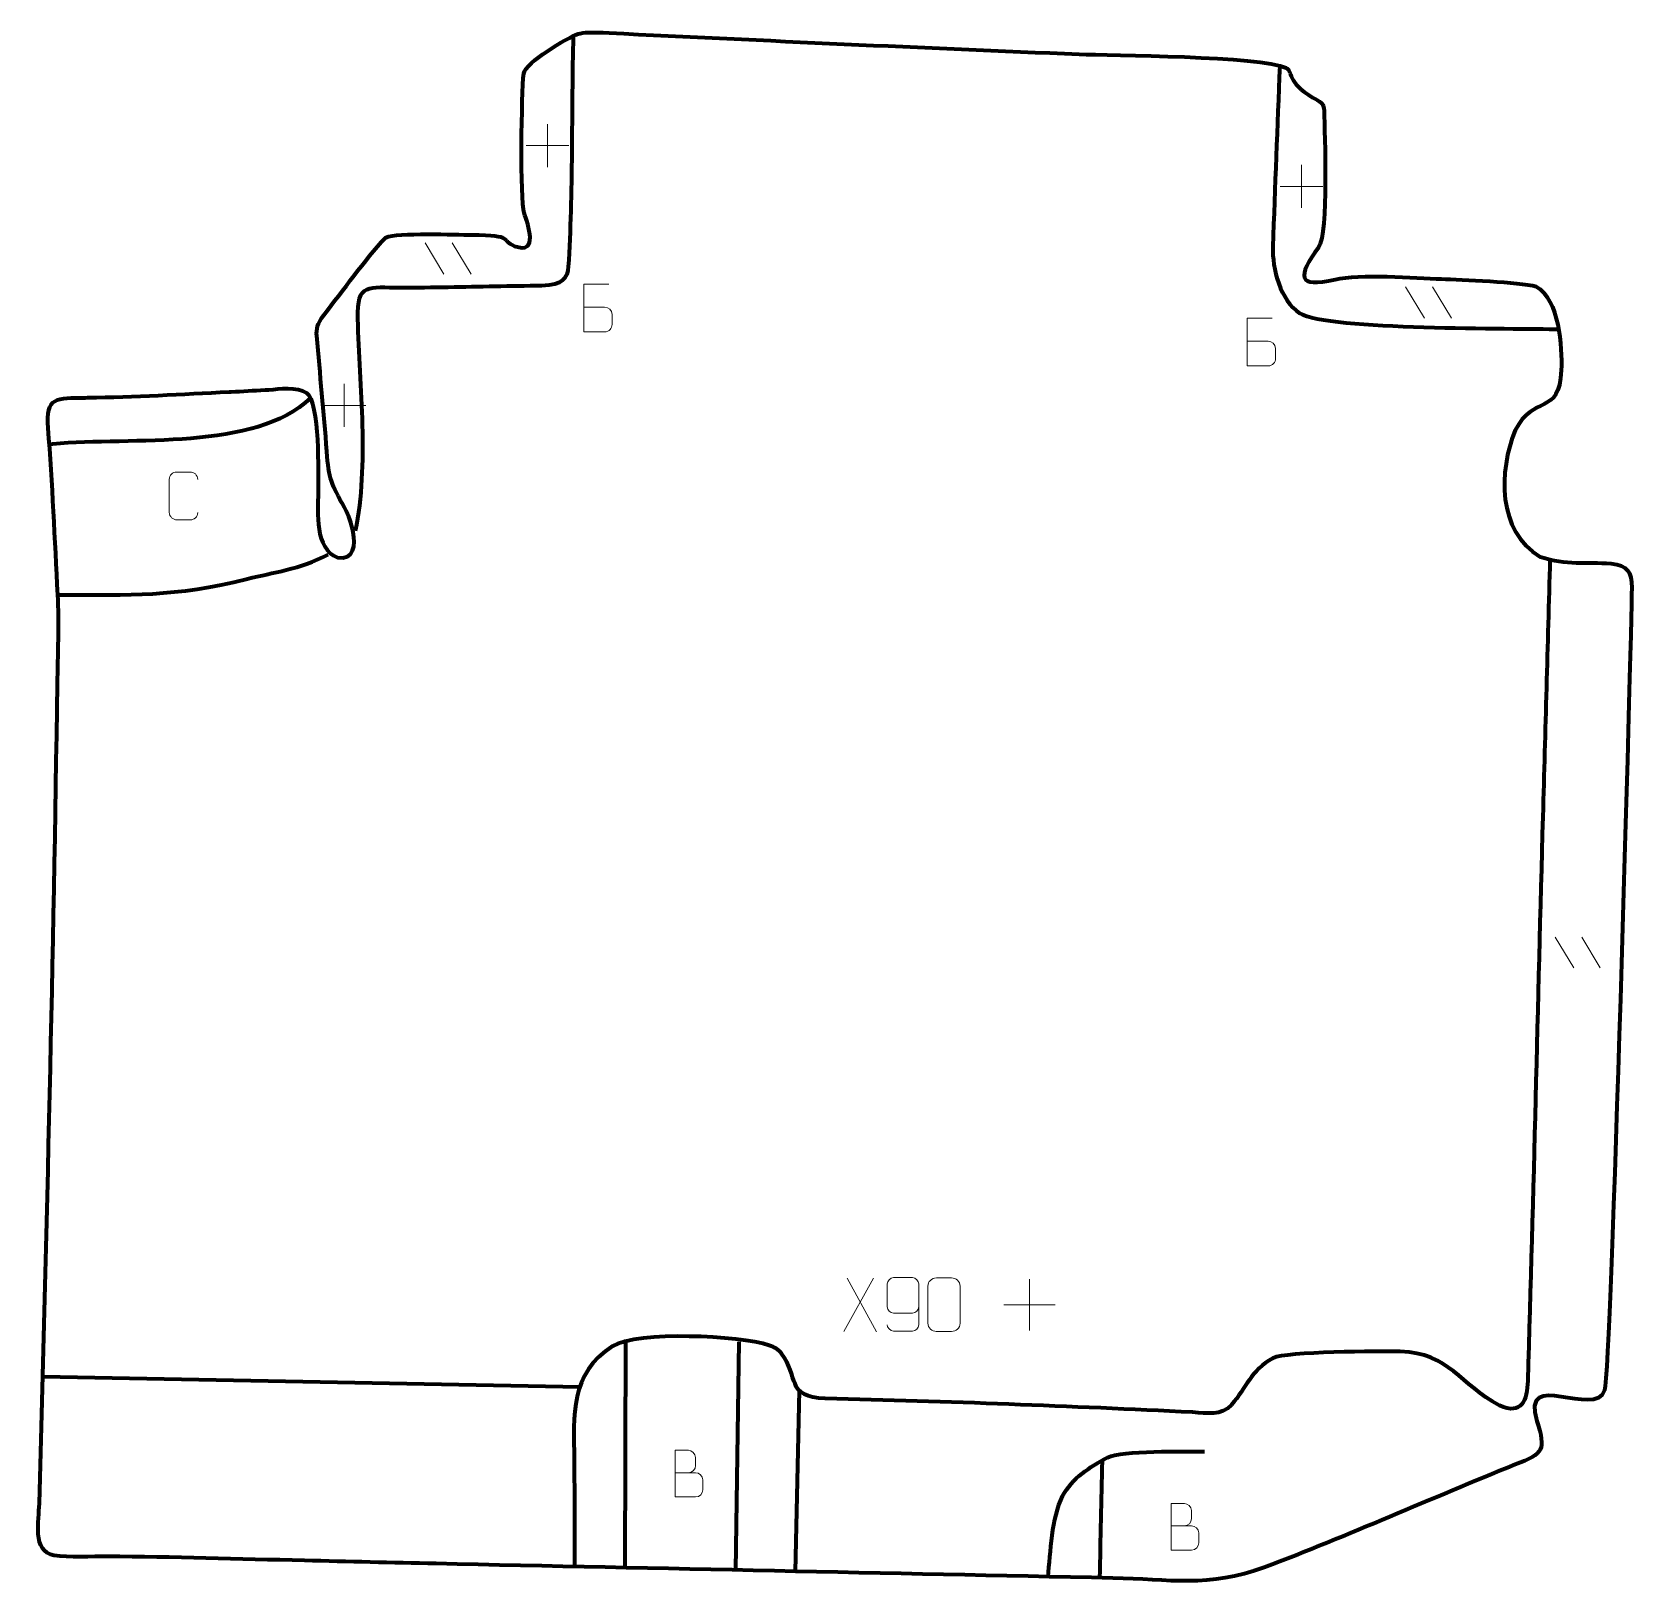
# Model space of a CAD drawing. Header units: millimetres. Extents: x -425 to 323, y -245 to 482.
import ezdxf

# ---------------------------------------------------------------- set-up
doc = ezdxf.new("R2010")
doc.units = ezdxf.units.MM
doc.header["$MEASUREMENT"] = 0
for name, color, linetype in [('layer 1', 7, 'Continuous'), ('layer 2', 7, 'Continuous'), ('layer 3', 7, 'Continuous')]:
    doc.layers.add(name, color=color, linetype=linetype)

msp = doc.modelspace()

# ---------------------------------------------------------------- linework, layer by layer
at = {"layer": 'layer 1', "color": 250, "lineweight": 9}
for points in [[(-184.0078, 439.0098), (-184.0078, 439.0098), (-184.0078, 418.9511), (-184.0078, 418.9511)], [(-194.0371, 428.9804), (-194.0371, 428.9804), (-173.9784, 428.9804), (-173.9784, 428.9804)], [(168.4173, 419.9598), (168.4173, 419.9598), (168.4173, 399.9011), (168.4173, 399.9011)], [(158.388, 409.9304), (158.388, 409.9304), (178.4467, 409.9304), (178.4467, 409.9304)], [(-241.2396, 383.6007), (-241.2396, 383.6007), (-232.3983, 368.9102), (-232.3983, 368.9102)], [(-228.5616, 383.6007), (-228.5616, 383.6007), (-219.7203, 368.9102), (-219.7203, 368.9102)], [(217.019, 362.9632), (217.019, 362.9632), (225.8603, 348.2727), (225.8603, 348.2727)], [(229.697, 362.9632), (229.697, 362.9632), (238.5383, 348.2727), (238.5383, 348.2727)], [(-278.9934, 317.5662), (-278.9934, 317.5662), (-278.9934, 297.5075), (-278.9934, 297.5075)], [(-289.0227, 307.5368), (-289.0227, 307.5368), (-268.964, 307.5368), (-268.964, 307.5368)], [(287.0412, 58.8977), (287.0412, 58.8977), (295.6817, 44.5409), (295.6817, 44.5409)], [(299.4313, 58.8977), (299.4313, 58.8977), (308.0717, 44.5409), (308.0717, 44.5409)], [(-31.6977, -100.5967), (-31.6977, -100.5967), (-45.4383, -125.4925), (-45.4383, -125.4925)], [(-43.9837, -100.5967), (-43.9837, -100.5967), (-30.2431, -125.5502), (-30.2431, -125.5502)], [(41.3214, -100.9536), (41.3214, -100.9536), (41.3214, -124.9315), (41.3214, -124.9315)], [(29.3325, -112.9426), (29.3325, -112.9426), (53.3104, -112.9426), (53.3104, -112.9426)]]:
    msp.add_open_spline(points, degree=3, dxfattribs=at)
for points, knots in [([(-167.0953, 353.4822), (-163.8363, 353.4826), (-160.577, 353.4826), (-157.3173, 353.4822), (-157.3173, 353.4822), (-155.5479, 353.4667), (-153.825, 351.9117), (-153.825, 350.0759), (-153.825, 350.0759), (-153.8254, 349.0651), (-153.8254, 346.3338), (-153.825, 345.3227), (-153.825, 345.3227), (-153.8092, 343.6586), (-155.1905, 341.8548), (-157.2698, 341.87), (-157.2698, 341.87), (-160.5298, 341.8703), (-163.7895, 341.8703), (-167.0489, 341.87), (-167.0489, 341.87), (-167.0489, 349.3204), (-167.0489, 356.7705), (-167.0489, 364.2203), (-167.0489, 364.2203), (-164.9228, 364.2203), (-157.4511, 364.2203), (-155.3247, 364.2203)], [0, 0, 0, 0, 0.125, 0.125, 0.125, 0.125, 0.25, 0.25, 0.25, 0.25, 0.375, 0.375, 0.375, 0.375, 0.5, 0.5, 0.5, 0.5, 0.625, 0.625, 0.625, 0.625, 0.75, 0.75, 0.75, 0.75, 1, 1, 1, 1]), ([(142.9965, 337.6072), (146.2555, 337.6076), (149.5148, 337.6076), (152.7745, 337.6072), (152.7745, 337.6072), (154.5439, 337.5917), (156.2668, 336.0367), (156.2668, 334.2009), (156.2668, 334.2009), (156.2664, 333.1901), (156.2664, 330.4588), (156.2668, 329.4477), (156.2668, 329.4477), (156.2826, 327.7836), (154.9013, 325.9798), (152.822, 325.995), (152.822, 325.995), (149.562, 325.9953), (146.3023, 325.9953), (143.0429, 325.995), (143.0429, 325.995), (143.0429, 333.4454), (143.0429, 340.8955), (143.0429, 348.3453), (143.0429, 348.3453), (145.169, 348.3453), (152.6407, 348.3453), (154.7671, 348.3453)], [0, 0, 0, 0, 0.125, 0.125, 0.125, 0.125, 0.25, 0.25, 0.25, 0.25, 0.375, 0.375, 0.375, 0.375, 0.5, 0.5, 0.5, 0.5, 0.625, 0.625, 0.625, 0.625, 0.75, 0.75, 0.75, 0.75, 1, 1, 1, 1]), ([(-347.4864, 257.4477), (-347.6116, 255.3667), (-349.1138, 254.0415), (-351.0375, 254.0318), (-351.0375, 254.0318), (-353.1261, 254.0321), (-355.2147, 254.0321), (-357.303, 254.0318), (-357.303, 254.0318), (-359.0272, 253.9374), (-360.7936, 255.6253), (-360.7836, 257.4321), (-360.7836, 257.4321), (-360.7832, 262.6003), (-360.7832, 267.768), (-360.7836, 272.9354), (-360.7836, 272.9354), (-360.7798, 274.8505), (-359.2153, 276.3904), (-357.2874, 276.3783), (-357.2874, 276.3783), (-355.2044, 276.3783), (-353.1209, 276.3783), (-351.0375, 276.3783), (-351.0375, 276.3783), (-349.294, 276.4101), (-347.5103, 275.0742), (-347.4864, 272.8908)], [0, 0, 0, 0, 0.125, 0.125, 0.125, 0.125, 0.25, 0.25, 0.25, 0.25, 0.375, 0.375, 0.375, 0.375, 0.5, 0.5, 0.5, 0.5, 0.625, 0.625, 0.625, 0.625, 0.75, 0.75, 0.75, 0.75, 1, 1, 1, 1]), ([(-25.2779, -122.2805), (-25.2538, -123.62), (-23.8976, -125.2733), (-22.3257, -125.2389), (-22.3257, -125.2389), (-19.3409, -125.2386), (-16.3557, -125.2386), (-13.3703, -125.2389), (-13.3703, -125.2389), (-12.1512, -125.2539), (-10.423, -123.8163), (-10.418, -122.2805), (-10.418, -122.2805), (-10.4183, -115.9201), (-10.4183, -109.5593), (-10.418, -103.1985), (-10.418, -103.1985), (-10.4227, -102.0356), (-12.1512, -100.2645), (-13.3703, -100.2401), (-13.3703, -100.2401), (-16.3557, -100.2404), (-19.3409, -100.2404), (-22.3257, -100.2401), (-22.3257, -100.2401), (-23.6038, -100.2839), (-25.2735, -101.8984), (-25.2779, -103.1985), (-25.2779, -103.1985), (-25.2779, -106.7819), (-25.2779, -110.3649), (-25.2779, -113.9477), (-25.2779, -113.9477), (-25.2394, -115.4259), (-23.6567, -116.8588), (-22.3257, -116.8567), (-22.3257, -116.8567), (-19.3409, -116.857), (-16.3557, -116.857), (-13.3703, -116.8567), (-13.3703, -116.8567), (-12.0408, -116.8617), (-10.3978, -115.3545), (-10.4395, -113.9259)], [0, 0, 0, 0, 0.08333333, 0.08333333, 0.08333333, 0.08333333, 0.16666667, 0.16666667, 0.16666667, 0.16666667, 0.25, 0.25, 0.25, 0.25, 0.33333333, 0.33333333, 0.33333333, 0.33333333, 0.41666667, 0.41666667, 0.41666667, 0.41666667, 0.5, 0.5, 0.5, 0.5, 0.58333333, 0.58333333, 0.58333333, 0.58333333, 0.66666667, 0.66666667, 0.66666667, 0.66666667, 0.75, 0.75, 0.75, 0.75, 0.83333333, 0.83333333, 0.83333333, 0.83333333, 1, 1, 1, 1]), ([(-2.2592, -100.4433), (0.1069, -100.4433), (2.4734, -100.4433), (4.8399, -100.4433), (4.8399, -100.4433), (6.8204, -100.4077), (8.8464, -101.902), (8.8735, -104.3441), (8.8735, -104.3441), (8.8731, -110.1015), (8.8731, -115.8593), (8.8735, -121.6175), (8.8735, -121.6175), (8.7314, -123.9451), (7.025, -125.4274), (4.8399, -125.4382), (4.8399, -125.4382), (2.4675, -125.4378), (0.0951, -125.4378), (-2.2769, -125.4382), (-2.2769, -125.4382), (-4.2354, -125.5438), (-6.2418, -123.6559), (-6.2304, -121.6349), (-6.2304, -121.6349), (-6.23, -115.8543), (-6.23, -110.074), (-6.2304, -104.2942), (-6.2304, -104.2942), (-6.2261, -102.1522), (-4.449, -100.4297), (-2.2592, -100.4433)], [0, 0, 0, 0, 0.11111111, 0.11111111, 0.11111111, 0.11111111, 0.22222222, 0.22222222, 0.22222222, 0.22222222, 0.33333333, 0.33333333, 0.33333333, 0.33333333, 0.44444444, 0.44444444, 0.44444444, 0.44444444, 0.55555556, 0.55555556, 0.55555556, 0.55555556, 0.66666667, 0.66666667, 0.66666667, 0.66666667, 0.77777778, 0.77777778, 0.77777778, 0.77777778, 1, 1, 1, 1]), ([(-124.3966, -191.4911), (-121.2116, -191.4908), (-118.0263, -191.4908), (-114.8406, -191.4911), (-114.8406, -191.4911), (-113.1115, -191.5062), (-111.4277, -193.026), (-111.4277, -194.82), (-111.4277, -194.82), (-111.428, -195.8079), (-111.428, -198.4771), (-111.4277, -199.4653), (-111.4277, -199.4653), (-111.4122, -201.0916), (-112.7621, -202.8544), (-114.7942, -202.8396), (-114.7942, -202.8396), (-117.9802, -202.8393), (-121.1659, -202.8393), (-124.3512, -202.8396), (-124.3512, -202.8396), (-124.3512, -195.5584), (-124.3512, -188.2775), (-124.3512, -180.997), (-124.3512, -180.997), (-122.2734, -180.997), (-120.1952, -180.997), (-118.1171, -180.997), (-118.1171, -180.997), (-116.6458, -180.9815), (-114.8104, -182.6539), (-114.7949, -184.3716), (-114.7949, -184.3716), (-114.7952, -186.1801), (-114.7952, -186.3079), (-114.7949, -188.1168), (-114.7949, -188.1168), (-114.7798, -189.9253), (-116.403, -191.5062), (-118.1625, -191.4911)], [0, 0, 0, 0, 0.09090909, 0.09090909, 0.09090909, 0.09090909, 0.18181818, 0.18181818, 0.18181818, 0.18181818, 0.27272727, 0.27272727, 0.27272727, 0.27272727, 0.36363636, 0.36363636, 0.36363636, 0.36363636, 0.45454545, 0.45454545, 0.45454545, 0.45454545, 0.54545455, 0.54545455, 0.54545455, 0.54545455, 0.63636364, 0.63636364, 0.63636364, 0.63636364, 0.72727273, 0.72727273, 0.72727273, 0.72727273, 0.81818182, 0.81818182, 0.81818182, 0.81818182, 1, 1, 1, 1]), ([(107.4144, -216.3383), (110.5994, -216.338), (113.7847, -216.338), (116.9704, -216.3383), (116.9704, -216.3383), (118.6995, -216.3534), (120.3833, -217.8732), (120.3833, -219.6672), (120.3833, -219.6672), (120.383, -220.6551), (120.383, -223.3243), (120.3833, -224.3125), (120.3833, -224.3125), (120.3988, -225.9388), (119.0489, -227.7016), (117.0168, -227.6868), (117.0168, -227.6868), (113.8308, -227.6865), (110.6451, -227.6865), (107.4598, -227.6868), (107.4598, -227.6868), (107.4598, -220.4056), (107.4598, -213.1247), (107.4598, -205.8442), (107.4598, -205.8442), (109.5376, -205.8442), (111.6158, -205.8442), (113.6939, -205.8442), (113.6939, -205.8442), (115.1652, -205.8287), (117.0006, -207.5011), (117.0161, -209.2188), (117.0161, -209.2188), (117.0158, -211.0273), (117.0158, -211.1551), (117.0161, -212.964), (117.0161, -212.964), (117.0312, -214.7725), (115.408, -216.3534), (113.6485, -216.3383)], [0, 0, 0, 0, 0.09090909, 0.09090909, 0.09090909, 0.09090909, 0.18181818, 0.18181818, 0.18181818, 0.18181818, 0.27272727, 0.27272727, 0.27272727, 0.27272727, 0.36363636, 0.36363636, 0.36363636, 0.36363636, 0.45454545, 0.45454545, 0.45454545, 0.45454545, 0.54545455, 0.54545455, 0.54545455, 0.54545455, 0.63636364, 0.63636364, 0.63636364, 0.63636364, 0.72727273, 0.72727273, 0.72727273, 0.72727273, 0.81818182, 0.81818182, 0.81818182, 0.81818182, 1, 1, 1, 1])]:
    msp.add_open_spline(points, degree=3, knots=knots, dxfattribs=at)
at = {"layer": 'layer 2', "color": 142, "lineweight": 158}
for points, knots in [([(-273.7211, 248.8293), (-267.3573, 279.851), (-271.74, 316.3), (-272.6629, 348.011), (-272.6629, 348.011), (-273.0968, 365.1632), (-267.706, 362.6282), (-252.6468, 362.6778), (-252.6468, 362.6778), (-245.2626, 362.7022), (-237.845, 362.7032), (-230.4644, 362.8733), (-230.4644, 362.8733), (-215.8102, 363.2114), (-201.2677, 363.3668), (-186.6393, 363.6408), (-186.6393, 363.6408), (-176.8444, 364.127), (-174.5392, 366.953), (-174.1587, 372.5384), (-174.1587, 372.5384), (-171.9218, 405.3699), (-172.7686, 446.3386), (-171.8276, 480.3419)], [0, 0, 0, 0, 0.14285714, 0.14285714, 0.14285714, 0.14285714, 0.28571429, 0.28571429, 0.28571429, 0.28571429, 0.42857143, 0.42857143, 0.42857143, 0.42857143, 0.57142857, 0.57142857, 0.57142857, 0.57142857, 0.71428571, 0.71428571, 0.71428571, 0.71428571, 1, 1, 1, 1]), ([(158.2564, 466.3722), (157.1695, 438.1156), (155.9688, 409.8587), (154.9922, 381.5985), (154.9922, 381.5985), (154.6474, 371.621), (158.6144, 356.3911), (167.4619, 350.6976), (167.4619, 350.6976), (181.0095, 342.613), (268.6574, 343.7018), (288.5998, 343.1705)], [0, 0, 0, 0, 0.25, 0.25, 0.25, 0.25, 0.5, 0.5, 0.5, 0.5, 1, 1, 1, 1]), ([(-294.8059, 310.9117), (-320.7457, 286.1355), (-377.6157, 292.7752), (-415.3706, 289.442), (-415.3706, 289.442), (-415.3706, 289.442), (-416.8589, 289.3106), (-416.8589, 289.3106)], [0, 0, 0, 0, 0.33333333, 0.33333333, 0.33333333, 0.33333333, 1, 1, 1, 1]), ([(-412.8757, 218.9524), (-377.7884, 219.0376), (-359.1137, 217.7674), (-324.1903, 226.4784), (-324.1903, 226.4784), (-312.2054, 229.4678), (-300.0646, 230.848), (-286.5975, 237.805)], [0, 0, 0, 0, 0.33333333, 0.33333333, 0.33333333, 0.33333333, 1, 1, 1, 1]), ([(284.5151, 235.4694), (283.4121, 195.4401), (282.3091, 155.4108), (281.2061, 115.3815), (281.2061, 115.3815), (278.7816, 27.388), (276.8924, -60.7193), (274.1337, -148.688), (274.1337, -148.688), (273.7497, -157.4234), (271.6198, -164.8248), (260.9821, -160.111), (260.9821, -160.111), (242.6877, -150.4096), (237.3809, -135.4011), (214.5917, -134.8946), (214.5917, -134.8946), (205.0801, -134.75), (161.1651, -134.7532), (155.2395, -137.9361), (155.2395, -137.9361), (144.5657, -143.6696), (142.6173, -151.8925), (135.7382, -159.7142), (135.7382, -159.7142), (130.9367, -165.1736), (124.3851, -163.6093), (117.5272, -163.2587), (117.5272, -163.2587), (60.2342, -160.381), (3.1514, -158.2171), (-54.1965, -156.8197), (-54.1965, -156.8197), (-72.5539, -156.3724), (-66.6625, -146.133), (-74.5876, -135.7656), (-74.5876, -135.7656), (-75.9636, -133.9656), (-78.0041, -132.7637), (-80.4033, -131.9484), (-80.4033, -131.9484), (-94.27, -127.2359), (-141.9516, -125.3008), (-153.5973, -132.2943), (-153.5973, -132.2943), (-173.7411, -145.3208), (-171.7706, -164.4686), (-171.5576, -185.5365), (-171.5576, -185.5365), (-171.4254, -202.1926), (-171.3163, -218.7366), (-171.4016, -235.3986)], [0, 0, 0, 0, 0.07142857, 0.07142857, 0.07142857, 0.07142857, 0.14285714, 0.14285714, 0.14285714, 0.14285714, 0.21428571, 0.21428571, 0.21428571, 0.21428571, 0.28571429, 0.28571429, 0.28571429, 0.28571429, 0.35714286, 0.35714286, 0.35714286, 0.35714286, 0.42857143, 0.42857143, 0.42857143, 0.42857143, 0.5, 0.5, 0.5, 0.5, 0.57142857, 0.57142857, 0.57142857, 0.57142857, 0.64285714, 0.64285714, 0.64285714, 0.64285714, 0.71428571, 0.71428571, 0.71428571, 0.71428571, 0.78571429, 0.78571429, 0.78571429, 0.78571429, 0.85714286, 0.85714286, 0.85714286, 0.85714286, 1, 1, 1, 1]), ([(49.9329, -240.124), (51.1962, -228.7012), (51.5711, -212.5564), (56.7661, -202.4365), (56.7661, -202.4365), (61.0782, -194.0363), (69.5991, -188.7413), (77.7397, -184.3808), (77.7397, -184.3808), (84.3272, -180.8521), (113.9199, -181.7428), (123.0785, -181.5421)], [0, 0, 0, 0, 0.25, 0.25, 0.25, 0.25, 0.5, 0.5, 0.5, 0.5, 1, 1, 1, 1])]:
    msp.add_open_spline(points, degree=3, knots=knots, dxfattribs=at)
for points in [[(-147.587, -129.2202), (-147.587, -129.2202), (-147.8418, -235.9029), (-147.8418, -235.9029)], [(-94.5505, -130.3755), (-94.5505, -130.3755), (-96.1309, -237.0098), (-96.1309, -237.0098)], [(-168.8057, -151.4761), (-168.8057, -151.4761), (-419.8988, -146.6717), (-419.8988, -146.6717)], [(-66.3276, -153.026), (-66.3276, -153.026), (-68.2723, -237.6056), (-68.2723, -237.6056)], [(75.1748, -186.1624), (74.7908, -204.3197), (74.4068, -222.4769), (74.0228, -240.6342)]]:
    msp.add_open_spline(points, degree=3, dxfattribs=at)
at = {"layer": 'layer 3', "color": 242, "lineweight": 158}
msp.add_open_spline([(-314.3196, 314.8791), (-314.3196, 314.8791), (-316.0365, 314.7587), (-316.0365, 314.7587), (-316.0365, 314.7587), (-321.3258, 314.4709), (-326.6127, 314.1656), (-331.9034, 313.9021), (-331.9034, 313.9021), (-331.9034, 313.9021), (-332.8808, 313.8548), (-332.8808, 313.8548), (-332.8808, 313.8548), (-354.7027, 312.8183), (-377.1896, 311.4594), (-398.9985, 311.1657), (-398.9985, 311.1657), (-398.9985, 311.1657), (-400.0779, 311.1512), (-400.0779, 311.1512), (-400.0779, 311.1512), (-413.3752, 311.0083), (-418.6718, 311.7472), (-417.4524, 296.9146), (-417.4524, 296.9146), (-415.3404, 271.2204), (-414.2991, 244.7599), (-412.8757, 218.9524), (-412.8757, 218.9524), (-412.2233, 205.9858), (-412.8623, 190.4599), (-413.0507, 177.3786), (-413.0507, 177.3786), (-414.9038, 49.6182), (-417.9351, -78.1714), (-421.5183, -205.895), (-421.5183, -205.895), (-421.7396, -213.7858), (-424.9726, -228.328), (-414.5899, -230.1531), (-414.5899, -230.1531), (-408.0111, -231.3096), (-396.7119, -230.6552), (-389.6265, -230.6452), (-389.6265, -230.6452), (-358.9707, -230.8542), (-328.3243, -231.85), (-297.6782, -232.5858), (-297.6782, -232.5858), (-277.1639, -233.0788), (-256.6493, -233.5745), (-236.1338, -234.0144), (-236.1338, -234.0144), (-130.7019, -236.2659), (-25.2702, -238.5358), (80.1623, -240.764), (80.1623, -240.764), (106.5658, -241.322), (125.2318, -245.4024), (151.0019, -235.7821), (151.0019, -235.7821), (190.2462, -221.0711), (229.1648, -203.3899), (268.3541, -187.7272), (268.3541, -187.7272), (281.7491, -182.3736), (282.6636, -180.9835), (278.4085, -167.3686), (278.4085, -167.3686), (270.6178, -142.441), (305.9359, -166.6568), (310.0892, -152.8985), (310.0892, -152.8985), (313.1207, -142.8561), (322.4654, 199.3681), (322.7916, 222.2636), (322.7916, 222.2636), (322.8955, 229.5542), (320.5518, 232.9436), (313.2112, 233.5649), (313.2112, 233.5649), (301.1045, 234.5896), (292.4387, 232.537), (279.9775, 236.7959), (279.9775, 236.7959), (259.9222, 248.5825), (260.4625, 276.815), (268.3362, 295.9334), (268.3362, 295.9334), (276.7055, 312.7934), (288.974, 302.2922), (289.8448, 323.9278), (289.8448, 323.9278), (290.2916, 335.031), (288.8228, 356.9496), (278.1229, 363.1642), (278.1229, 363.1642), (269.9051, 365.331), (243.1217, 366.2454), (233.8225, 366.6676), (233.8225, 366.6676), (221.3083, 367.2481), (195.3541, 369.0703), (184.137, 366.4384), (184.137, 366.4384), (166.0506, 362.1949), (166.5816, 367.9206), (176.3196, 381.3902), (176.3196, 381.3902), (181.2585, 388.2218), (179.1209, 434.3938), (178.9621, 445.2819), (178.9621, 445.2819), (178.9184, 449.0961), (177.1868, 449.3789), (173.5417, 451.5275), (173.5417, 451.5275), (161.5783, 458.5793), (164.2312, 463.9086), (161.2374, 465.3467), (161.2374, 465.3467), (149.4876, 470.9924), (78.5336, 471.1533), (64.4545, 471.7424), (64.4545, 471.7424), (-8.7816, 474.8072), (-81.9249, 478.0502), (-155.138, 481.712), (-155.138, 481.712), (-163.4433, 482.1274), (-167.1971, 482.0108), (-169.7504, 481.1891), (-169.7504, 481.1891), (-174.9139, 479.5271), (-194.3207, 467.7348), (-195.1274, 462.692), (-195.1274, 462.692), (-196.1832, 453.8202), (-196.8569, 403.4948), (-194.918, 397.5771), (-194.918, 397.5771), (-193.1607, 392.2133), (-187.8993, 377.7981), (-199.3764, 382.0393), (-199.3764, 382.0393), (-206.6299, 384.7197), (-198.592, 387.1972), (-219.5469, 387.2783), (-219.5469, 387.2783), (-226.6562, 387.3058), (-254.1998, 388.4857), (-259.6436, 386.0377), (-259.6436, 386.0377), (-269.8311, 375.0489), (-279.3102, 361.5959), (-288.6182, 349.661), (-288.6182, 349.661), (-291.5928, 345.8468), (-292.1397, 343.0908), (-291.8748, 340.0424), (-291.8748, 340.0424), (-290.3007, 321.9261), (-288.5097, 304.3113), (-287.1777, 285.9827), (-287.1777, 285.9827), (-286.1693, 272.9389), (-285.1971, 271.0367), (-278.9292, 259.765), (-278.9292, 259.765), (-276.5829, 255.5456), (-275.8348, 252.8725), (-274.8272, 248.1881), (-274.8272, 248.1881), (-273.7791, 242.5159), (-274.181, 235.0754), (-282.1177, 236.4189), (-282.1177, 236.4189), (-293.0712, 240.511), (-291.2442, 257.3851), (-291.2527, 266.8127), (-291.2527, 266.8127), (-291.2418, 275.1842), (-290.352, 309.0458), (-296.6917, 313.4612), (-296.6917, 313.4612), (-301.0568, 316.5013), (-309.2184, 315.2341), (-314.3196, 314.8791)], degree=3, knots=[0, 0, 0, 0, 0.02083333, 0.02083333, 0.02083333, 0.02083333, 0.04166667, 0.04166667, 0.04166667, 0.04166667, 0.0625, 0.0625, 0.0625, 0.0625, 0.08333333, 0.08333333, 0.08333333, 0.08333333, 0.10416667, 0.10416667, 0.10416667, 0.10416667, 0.125, 0.125, 0.125, 0.125, 0.14583333, 0.14583333, 0.14583333, 0.14583333, 0.16666667, 0.16666667, 0.16666667, 0.16666667, 0.1875, 0.1875, 0.1875, 0.1875, 0.20833333, 0.20833333, 0.20833333, 0.20833333, 0.22916667, 0.22916667, 0.22916667, 0.22916667, 0.25, 0.25, 0.25, 0.25, 0.27083333, 0.27083333, 0.27083333, 0.27083333, 0.29166667, 0.29166667, 0.29166667, 0.29166667, 0.3125, 0.3125, 0.3125, 0.3125, 0.33333333, 0.33333333, 0.33333333, 0.33333333, 0.35416667, 0.35416667, 0.35416667, 0.35416667, 0.375, 0.375, 0.375, 0.375, 0.39583333, 0.39583333, 0.39583333, 0.39583333, 0.41666667, 0.41666667, 0.41666667, 0.41666667, 0.4375, 0.4375, 0.4375, 0.4375, 0.45833333, 0.45833333, 0.45833333, 0.45833333, 0.47916667, 0.47916667, 0.47916667, 0.47916667, 0.5, 0.5, 0.5, 0.5, 0.52083333, 0.52083333, 0.52083333, 0.52083333, 0.54166667, 0.54166667, 0.54166667, 0.54166667, 0.5625, 0.5625, 0.5625, 0.5625, 0.58333333, 0.58333333, 0.58333333, 0.58333333, 0.60416667, 0.60416667, 0.60416667, 0.60416667, 0.625, 0.625, 0.625, 0.625, 0.64583333, 0.64583333, 0.64583333, 0.64583333, 0.66666667, 0.66666667, 0.66666667, 0.66666667, 0.6875, 0.6875, 0.6875, 0.6875, 0.70833333, 0.70833333, 0.70833333, 0.70833333, 0.72916667, 0.72916667, 0.72916667, 0.72916667, 0.75, 0.75, 0.75, 0.75, 0.77083333, 0.77083333, 0.77083333, 0.77083333, 0.79166667, 0.79166667, 0.79166667, 0.79166667, 0.8125, 0.8125, 0.8125, 0.8125, 0.83333333, 0.83333333, 0.83333333, 0.83333333, 0.85416667, 0.85416667, 0.85416667, 0.85416667, 0.875, 0.875, 0.875, 0.875, 0.89583333, 0.89583333, 0.89583333, 0.89583333, 0.91666667, 0.91666667, 0.91666667, 0.91666667, 0.9375, 0.9375, 0.9375, 0.9375, 0.95833333, 0.95833333, 0.95833333, 0.95833333, 1, 1, 1, 1], dxfattribs=at)

doc.saveas('drawing.dxf')
